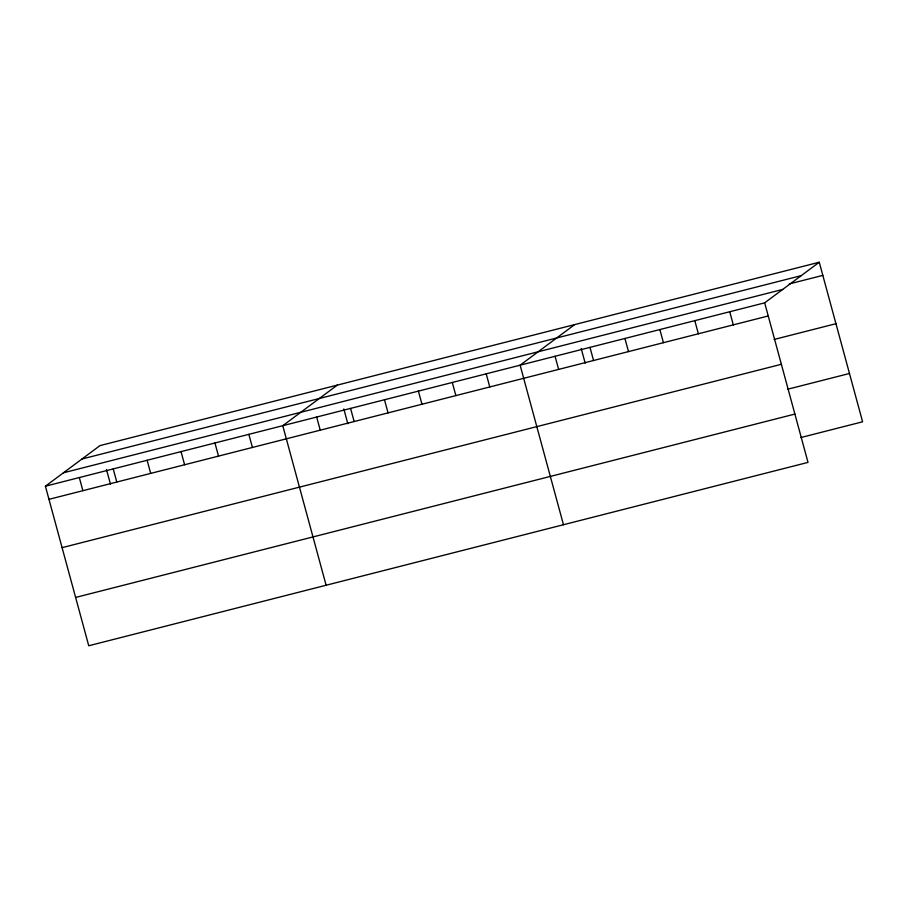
<?xml version="1.0" encoding="UTF-8"?>
<svg xmlns="http://www.w3.org/2000/svg" width="908" height="908" viewBox="0 0 908 908"><rect width="100%" height="100%" fill="white"/><g stroke="black" fill="none" stroke-linecap="round" stroke-linejoin="round"><path stroke-width="1.36" d="M819.254 262.242L764.672 302.841L808.018 462.388L88.746 645.758L45.4 486.2L99.982 445.612L819.254 262.242L862.6 421.8L800.788 437.554M337.345 385.094L282.763 425.693L326.108 585.24M574.696 324.587L520.114 365.175L563.471 524.733M81.97 459.005L801.242 275.635M789.222 283.943L822.818 275.385M63.412 472.807L782.685 289.436M45.4 486.2L764.672 302.841M48.964 499.332L768.236 315.973M774.138 339.456L835.95 323.702M62.096 547.649L781.368 364.29M787.667 389.237L849.468 373.483M75.625 597.441L794.897 414.071M729.737 311.739L733.301 324.882M694.802 320.649L698.365 333.781M659.866 329.559L663.43 342.691M624.931 338.457L628.495 351.6M589.984 347.367L593.56 360.499M581.188 348.468L585.195 363.223M555.049 356.276L558.624 369.408M486.211 373.824L489.775 386.956M452.298 382.472L455.873 395.604M418.395 391.11L421.959 404.253M384.481 399.758L388.056 412.89M350.579 408.396L354.143 421.539M343.826 408.975L347.832 423.741M316.665 417.044L320.24 430.176M248.849 434.33L252.424 447.474M214.946 442.979L218.51 456.111M181.032 451.628L184.608 464.76M147.13 460.265L150.694 473.397M113.216 468.914L116.792 482.046M106.463 469.481L110.481 484.248M79.314 477.551L82.878 490.695"/></g></svg>
